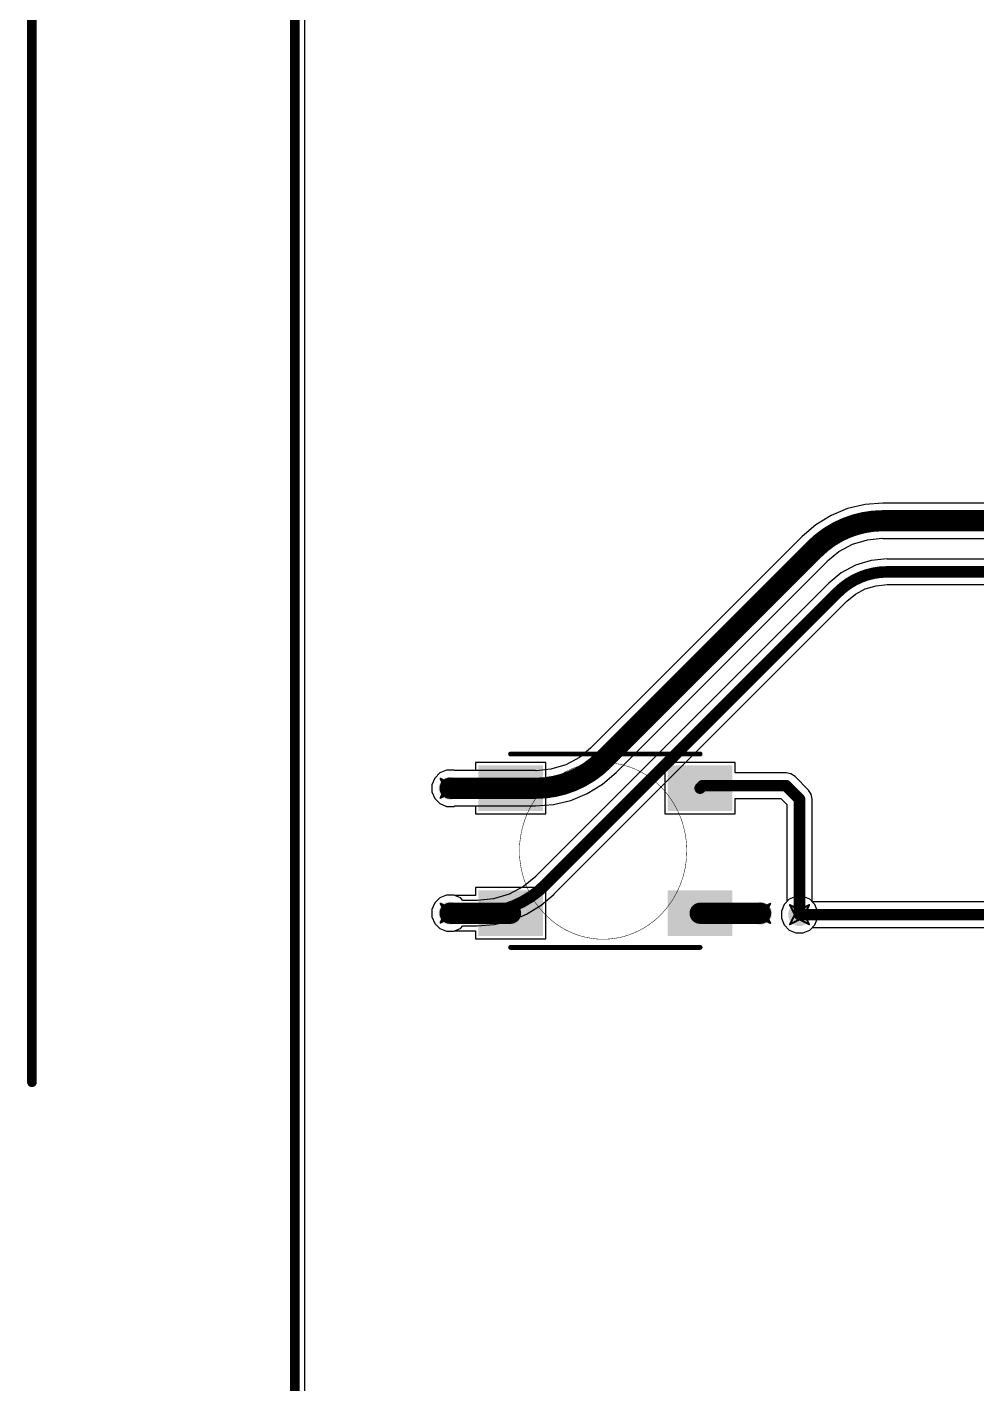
# Model space of a CAD drawing. Header units: inches. Extents: x -11 to 1110, y -7 to 455.
# Drawn here: x -7.06 to 17.99, y 215.13 to 250.92 of the extents above; entities that cross this region are included whole.
import ezdxf

# ---------------------------------------------------------------- set-up
doc = ezdxf.new("R2010")
doc.units = ezdxf.units.IN
for name, color, linetype in [('Board_outline', 216, 'Continuous'), ('Bottom Layer', 5, 'Continuous'), ('Drill Drawing', 1, 'Continuous'), ('Mechanical 1', 6, 'Continuous'), ('Mechanical 7', 56, 'Continuous'), ('Top Layer', 1, 'Continuous'), ('Top Overlay', 2, 'Continuous'), ('Top Paste', 8, 'Continuous'), ('Top Solder', 216, 'Continuous'), ('Via Holes', 16, 'Continuous')]:
    doc.layers.add(name, color=color, linetype=linetype)

msp = doc.modelspace()

# ---------------------------------------------------------------- hatches: boundary and pattern name
at = {"layer": 'Bottom Layer'}
h = msp.add_hatch(color=5, dxfattribs=at)
edge = h.paths.add_edge_path()
edge.add_arc((4.092, 230.842), 0.3, 0, 360)
h = msp.add_hatch(color=5, dxfattribs=at)
edge = h.paths.add_edge_path()
edge.add_arc((4.092, 227.549), 0.3, 0, 360)
h = msp.add_hatch(color=5, dxfattribs=at)
edge = h.paths.add_edge_path()
edge.add_arc((12.284, 227.542), 0.3, 0, 360)
h = msp.add_hatch(color=5, dxfattribs=at)
edge = h.paths.add_edge_path()
edge.add_arc((13.31, 227.508), 0.3, 0, 360)
at = {"layer": 'Top Layer'}
for points in [[(4.938, 231.345), (6.438, 231.345), (6.438, 230.345), (4.938, 230.345)], [(11.438, 230.345), (9.938, 230.345), (9.938, 231.345), (11.438, 231.345)], [(4.938, 228.045), (6.438, 228.045), (6.438, 227.045), (4.938, 227.045)], [(9.938, 228.045), (11.438, 228.045), (11.438, 227.045), (9.938, 227.045)]]:
    msp.add_hatch(color=1, dxfattribs=at).paths.add_polyline_path(points)
h = msp.add_hatch(color=1, dxfattribs=at)
edge = h.paths.add_edge_path()
edge.add_arc((4.092, 230.842), 0.3, 0, 360)
h = msp.add_hatch(color=1, dxfattribs=at)
edge = h.paths.add_edge_path()
edge.add_arc((4.092, 227.549), 0.3, 0, 360)
h = msp.add_hatch(color=1, dxfattribs=at)
edge = h.paths.add_edge_path()
edge.add_arc((12.284, 227.542), 0.3, 0, 360)
h = msp.add_hatch(color=1, dxfattribs=at)
edge = h.paths.add_edge_path()
edge.add_arc((13.31, 227.508), 0.3, 0, 360)
at = {"layer": 'Top Paste'}
for points in [[(4.938, 231.345), (6.438, 231.345), (6.438, 230.345), (4.938, 230.345)], [(11.438, 230.345), (9.938, 230.345), (9.938, 231.345), (11.438, 231.345)], [(4.938, 228.045), (6.438, 228.045), (6.438, 227.045), (4.938, 227.045)], [(9.938, 228.045), (11.438, 228.045), (11.438, 227.045), (9.938, 227.045)]]:
    msp.add_hatch(color=8, dxfattribs=at).paths.add_polyline_path(points)
at = {"layer": 'Top Solder'}
for points in [[(4.836, 231.447), (6.54, 231.447), (6.54, 230.244), (4.836, 230.244)], [(11.54, 230.244), (9.836, 230.244), (9.836, 231.447), (11.54, 231.447)], [(4.836, 228.147), (6.54, 228.147), (6.54, 226.944), (4.836, 226.944)], [(9.836, 228.147), (11.54, 228.147), (11.54, 226.944), (9.836, 226.944)]]:
    msp.add_hatch(color=216, dxfattribs=at).paths.add_polyline_path(points)
at = {"layer": 'Via Holes'}
h = msp.add_hatch(color=7, dxfattribs=at)
edge = h.paths.add_edge_path()
edge.add_arc((4.092, 230.842), 0.15, 0, 360)
h = msp.add_hatch(color=7, dxfattribs=at)
edge = h.paths.add_edge_path()
edge.add_arc((4.092, 227.549), 0.15, 0, 360)
h = msp.add_hatch(color=7, dxfattribs=at)
edge = h.paths.add_edge_path()
edge.add_arc((12.284, 227.542), 0.15, 0, 360)
h = msp.add_hatch(color=7, dxfattribs=at)
edge = h.paths.add_edge_path()
edge.add_arc((13.31, 227.508), 0.15, 0, 360)

# ---------------------------------------------------------------- linework, layer by layer
at = {"layer": 'Board_outline'}
msp.add_lwpolyline([(0, 0, 0.254, 0.254, 0), (0, 370, 0.254, 0.254, 0)], format="xyseb", dxfattribs=at)
at = {"layer": 'Bottom Layer'}
for p, q in [((0.259, 0.259), (0.259, 369.741)), ((15.507, 238.365), (15.037, 238.328)), ((18.898, 238.365), (15.507, 238.365)), ((15.507, 238.365), (15.507, 238.365)), ((14.142, 238.037), (13.74, 237.791)), ((14.578, 238.218), (14.142, 238.037)), ((15.037, 238.328), (14.578, 238.218)), ((13.74, 237.791), (13.381, 237.485)), ((13.381, 237.484), (7.812, 231.915)), ((13.381, 237.485), (13.381, 237.484)), ((13.381, 237.484), (13.381, 237.484)), ((14.351, 237.088), (14.711, 237.28)), ((14.711, 237.28), (15.101, 237.399)), ((15.101, 237.399), (15.486, 237.437)), ((15.486, 237.437), (15.507, 237.432)), ((15.507, 237.432), (18.898, 237.432)), ((14.052, 236.843), (14.351, 237.088)), ((8.472, 231.256), (14.04, 236.825)), ((14.04, 236.825), (14.052, 236.843)), ((14.787, 236.725), (14.41, 236.523)), ((15.196, 236.849), (14.787, 236.725)), ((15.621, 236.891), (15.196, 236.849)), ((15.621, 236.887), (15.621, 236.891)), ((20.378, 236.887), (15.621, 236.887)), ((14.082, 236.249), (6.363, 228.531)), ((14.41, 236.523), (14.079, 236.252)), ((14.079, 236.252), (14.082, 236.249)), ((15.045, 236.1), (15.328, 236.186)), ((15.328, 236.186), (15.618, 236.214)), ((15.618, 236.214), (15.621, 236.214)), ((15.621, 236.214), (20.378, 236.214)), ((14.56, 235.776), (14.785, 235.961)), ((14.785, 235.961), (15.045, 236.1)), ((6.839, 228.054), (14.558, 235.773)), ((14.558, 235.773), (14.56, 235.776)), ((7.8, 231.897), (7.502, 231.652)), ((7.812, 231.915), (7.8, 231.897)), ((7.502, 231.652), (7.142, 231.46)), ((3.822, 231.247), (3.687, 231.112)), ((3.997, 231.32), (3.822, 231.247)), ((4.187, 231.32), (3.997, 231.32)), ((4.216, 231.308), (4.187, 231.32)), ((6.346, 231.308), (4.216, 231.308)), ((6.367, 231.304), (6.346, 231.308)), ((6.752, 231.342), (6.367, 231.304)), ((7.142, 231.46), (6.752, 231.342)), ((8.113, 230.95), (8.472, 231.256)), ((8.472, 231.256), (8.472, 231.256)), ((3.687, 231.112), (3.615, 230.937)), ((3.615, 230.937), (3.615, 230.747)), ((7.711, 230.703), (8.113, 230.95)), ((3.615, 230.747), (3.687, 230.571)), ((3.687, 230.571), (3.822, 230.437)), ((6.816, 230.412), (7.275, 230.522)), ((7.275, 230.522), (7.711, 230.703)), ((3.822, 230.437), (3.997, 230.364)), ((3.997, 230.364), (4.187, 230.364)), ((4.187, 230.364), (4.216, 230.376)), ((4.216, 230.376), (6.346, 230.376)), ((6.346, 230.375), (6.816, 230.412)), ((6.346, 230.376), (6.346, 230.375)), ((6.355, 228.518), (6.032, 228.253)), ((6.363, 228.531), (6.355, 228.518)), ((3.822, 227.954), (3.687, 227.819)), ((3.997, 228.026), (3.822, 227.954)), ((4.187, 228.026), (3.997, 228.026)), ((4.363, 227.954), (4.187, 228.026)), ((4.431, 227.885), (4.363, 227.954)), ((5.65, 228.049), (5.236, 227.923)), ((6.032, 228.253), (5.65, 228.049)), ((6.498, 227.759), (6.841, 228.053)), ((6.841, 228.053), (6.839, 228.054)), ((13.215, 227.986), (13.039, 227.913)), ((13.405, 227.986), (13.215, 227.986)), ((13.58, 227.913), (13.405, 227.986)), ((3.687, 227.819), (3.615, 227.644)), ((3.615, 227.644), (3.615, 227.454)), ((4.805, 227.885), (4.431, 227.885)), ((4.82, 227.882), (4.805, 227.885)), ((5.236, 227.923), (4.82, 227.882)), ((6.112, 227.523), (6.498, 227.759)), ((12.905, 227.778), (12.832, 227.603)), ((12.832, 227.603), (12.832, 227.413)), ((13.039, 227.913), (12.905, 227.778)), ((13.649, 227.844), (13.58, 227.913)), ((110.16, 227.844), (13.649, 227.844)), ((3.615, 227.454), (3.687, 227.278)), ((3.687, 227.278), (3.822, 227.144)), ((4.805, 227.21), (5.256, 227.245)), ((5.256, 227.245), (5.695, 227.35)), ((5.695, 227.35), (6.112, 227.523)), ((12.832, 227.413), (12.905, 227.237)), ((12.905, 227.237), (13.039, 227.103)), ((3.822, 227.144), (3.997, 227.071)), ((3.997, 227.071), (4.187, 227.071)), ((4.187, 227.071), (4.363, 227.144)), ((4.363, 227.144), (4.431, 227.212)), ((4.431, 227.212), (4.805, 227.212)), ((4.805, 227.212), (4.805, 227.21)), ((13.039, 227.103), (13.215, 227.03)), ((13.215, 227.03), (13.405, 227.03)), ((13.405, 227.03), (13.58, 227.103)), ((13.58, 227.103), (13.649, 227.171)), ((13.649, 227.171), (110.02, 227.171))]:
    msp.add_line(p, q, dxfattribs=at)
for points in [[(13.711, 237.155, 0.559, 0.559, -0.198912), (15.507, 237.899, 0.559, 0.559, 0)], [(15.507, 237.899, 0.559, 0.559, 0), (19.021, 237.899, 0.559, 0.559, 0)], [(8.142, 231.586, 0.559, 0.559, 0), (13.711, 237.155, 0.559, 0.559, 0)], [(14.32, 236.011, 0.305, 0.305, -0.198912), (15.621, 236.55, 0.305, 0.305, 0)], [(15.621, 236.55, 0.305, 0.305, 0), (20.378, 236.55, 0.305, 0.305, 0)], [(6.601, 228.293, 0.305, 0.305, 0), (14.32, 236.011, 0.305, 0.305, 0)], [(8.142, 231.586, 0.559, 0.559, -0.198912), (6.346, 230.842, 0.559, 0.559, 0)], [(4.092, 230.842, 0.559, 0.559, 0), (6.346, 230.842, 0.559, 0.559, 0)], [(6.601, 228.293, 0.305, 0.305, -0.198912), (4.805, 227.549, 0.305, 0.305, 0)], [(4.092, 227.549, 0.305, 0.305, 0), (4.805, 227.549, 0.305, 0.305, 0)], [(13.31, 227.508, 0.305, 0.305, 0), (110.16, 227.508, 0.305, 0.305, 0)]]:
    msp.add_lwpolyline(points, format="xyseb", dxfattribs=at)
for points in [[(15.367, 237.899, 0.279, 0.279, 1), (15.647, 237.899, 0.279, 0.279, 1)], [(15.367, 237.899, 0.279, 0.279, 1), (15.647, 237.899, 0.279, 0.279, 1)], [(13.571, 237.155, 0.279, 0.279, 1), (13.851, 237.155, 0.279, 0.279, 1)], [(13.571, 237.155, 0.279, 0.279, 1), (13.851, 237.155, 0.279, 0.279, 1)], [(15.545, 236.55, 0.152, 0.152, 1), (15.697, 236.55, 0.152, 0.152, 1)], [(15.545, 236.55, 0.152, 0.152, 1), (15.697, 236.55, 0.152, 0.152, 1)], [(14.244, 236.011, 0.152, 0.152, 1), (14.396, 236.011, 0.152, 0.152, 1)], [(14.244, 236.011, 0.152, 0.152, 1), (14.396, 236.011, 0.152, 0.152, 1)], [(8.002, 231.586, 0.279, 0.279, 1), (8.282, 231.586, 0.279, 0.279, 1)], [(8.002, 231.586, 0.279, 0.279, 1), (8.282, 231.586, 0.279, 0.279, 1)], [(3.953, 230.842, 0.279, 0.279, 1), (4.232, 230.842, 0.279, 0.279, 1)], [(6.206, 230.842, 0.279, 0.279, 1), (6.486, 230.842, 0.279, 0.279, 1)], [(6.206, 230.842, 0.279, 0.279, 1), (6.486, 230.842, 0.279, 0.279, 1)], [(6.525, 228.293, 0.152, 0.152, 1), (6.678, 228.293, 0.152, 0.152, 1)], [(6.525, 228.293, 0.152, 0.152, 1), (6.678, 228.293, 0.152, 0.152, 1)], [(4.016, 227.549, 0.152, 0.152, 1), (4.169, 227.549, 0.152, 0.152, 1)], [(4.729, 227.549, 0.152, 0.152, 1), (4.881, 227.549, 0.152, 0.152, 1)], [(4.729, 227.549, 0.152, 0.152, 1), (4.881, 227.549, 0.152, 0.152, 1)], [(13.233, 227.508, 0.152, 0.152, 1), (13.386, 227.508, 0.152, 0.152, 1)]]:
    msp.add_lwpolyline(points, format="xyseb", close=True, dxfattribs=at)
at = {"layer": 'Drill Drawing'}
for points in [[(3.838, 231.096, 0.0508, 0.0508, 0), (4.092, 230.969, 0.0508, 0.0508, 0)], [(3.838, 231.096, 0.0508, 0.0508, 0), (3.965, 230.842, 0.0508, 0.0508, 0)], [(3.838, 230.588, 0.0508, 0.0508, 0), (3.965, 230.842, 0.0508, 0.0508, 0)], [(4.092, 230.969, 0.0508, 0.0508, 0), (4.346, 231.096, 0.0508, 0.0508, 0)], [(4.219, 230.842, 0.0508, 0.0508, 0), (4.346, 231.096, 0.0508, 0.0508, 0)], [(4.219, 230.842, 0.0508, 0.0508, 0), (4.346, 230.588, 0.0508, 0.0508, 0)], [(3.838, 230.588, 0.0508, 0.0508, 0), (4.092, 230.715, 0.0508, 0.0508, 0)], [(4.092, 230.715, 0.0508, 0.0508, 0), (4.346, 230.588, 0.0508, 0.0508, 0)], [(3.838, 227.803, 0.0508, 0.0508, 0), (4.092, 227.676, 0.0508, 0.0508, 0)], [(3.838, 227.803, 0.0508, 0.0508, 0), (3.965, 227.549, 0.0508, 0.0508, 0)], [(4.092, 227.676, 0.0508, 0.0508, 0), (4.346, 227.803, 0.0508, 0.0508, 0)], [(4.219, 227.549, 0.0508, 0.0508, 0), (4.346, 227.803, 0.0508, 0.0508, 0)], [(12.03, 227.796, 0.0508, 0.0508, 0), (12.284, 227.669, 0.0508, 0.0508, 0)], [(12.03, 227.796, 0.0508, 0.0508, 0), (12.157, 227.542, 0.0508, 0.0508, 0)], [(12.284, 227.669, 0.0508, 0.0508, 0), (12.538, 227.796, 0.0508, 0.0508, 0)], [(12.411, 227.542, 0.0508, 0.0508, 0), (12.538, 227.796, 0.0508, 0.0508, 0)], [(13.056, 227.762, 0.0508, 0.0508, 0), (13.31, 227.635, 0.0508, 0.0508, 0)], [(13.056, 227.762, 0.0508, 0.0508, 0), (13.183, 227.508, 0.0508, 0.0508, 0)], [(13.31, 227.635, 0.0508, 0.0508, 0), (13.564, 227.762, 0.0508, 0.0508, 0)], [(13.437, 227.508, 0.0508, 0.0508, 0), (13.564, 227.762, 0.0508, 0.0508, 0)], [(3.838, 227.295, 0.0508, 0.0508, 0), (3.965, 227.549, 0.0508, 0.0508, 0)], [(3.838, 227.295, 0.0508, 0.0508, 0), (4.092, 227.422, 0.0508, 0.0508, 0)], [(4.092, 227.422, 0.0508, 0.0508, 0), (4.346, 227.295, 0.0508, 0.0508, 0)], [(4.219, 227.549, 0.0508, 0.0508, 0), (4.346, 227.295, 0.0508, 0.0508, 0)], [(12.03, 227.288, 0.0508, 0.0508, 0), (12.157, 227.542, 0.0508, 0.0508, 0)], [(12.03, 227.288, 0.0508, 0.0508, 0), (12.284, 227.415, 0.0508, 0.0508, 0)], [(12.284, 227.415, 0.0508, 0.0508, 0), (12.538, 227.288, 0.0508, 0.0508, 0)], [(12.411, 227.542, 0.0508, 0.0508, 0), (12.538, 227.288, 0.0508, 0.0508, 0)], [(13.056, 227.254, 0.0508, 0.0508, 0), (13.183, 227.508, 0.0508, 0.0508, 0)], [(13.056, 227.254, 0.0508, 0.0508, 0), (13.31, 227.381, 0.0508, 0.0508, 0)], [(13.31, 227.381, 0.0508, 0.0508, 0), (13.564, 227.254, 0.0508, 0.0508, 0)], [(13.437, 227.508, 0.0508, 0.0508, 0), (13.564, 227.254, 0.0508, 0.0508, 0)]]:
    msp.add_lwpolyline(points, format="xyseb", dxfattribs=at)
for points in [[(3.826, 231.096, 0.0254, 0.0254, 1), (3.851, 231.096, 0.0254, 0.0254, 1)], [(3.826, 231.096, 0.0254, 0.0254, 1), (3.851, 231.096, 0.0254, 0.0254, 1)], [(3.953, 230.842, 0.0254, 0.0254, 1), (3.978, 230.842, 0.0254, 0.0254, 1)], [(3.953, 230.842, 0.0254, 0.0254, 1), (3.978, 230.842, 0.0254, 0.0254, 1)], [(4.08, 230.969, 0.0254, 0.0254, 1), (4.105, 230.969, 0.0254, 0.0254, 1)], [(4.08, 230.969, 0.0254, 0.0254, 1), (4.105, 230.969, 0.0254, 0.0254, 1)], [(4.207, 230.842, 0.0254, 0.0254, 1), (4.232, 230.842, 0.0254, 0.0254, 1)], [(4.207, 230.842, 0.0254, 0.0254, 1), (4.232, 230.842, 0.0254, 0.0254, 1)], [(4.334, 231.096, 0.0254, 0.0254, 1), (4.359, 231.096, 0.0254, 0.0254, 1)], [(4.334, 231.096, 0.0254, 0.0254, 1), (4.359, 231.096, 0.0254, 0.0254, 1)], [(3.826, 230.588, 0.0254, 0.0254, 1), (3.851, 230.588, 0.0254, 0.0254, 1)], [(3.826, 230.588, 0.0254, 0.0254, 1), (3.851, 230.588, 0.0254, 0.0254, 1)], [(4.08, 230.715, 0.0254, 0.0254, 1), (4.105, 230.715, 0.0254, 0.0254, 1)], [(4.08, 230.715, 0.0254, 0.0254, 1), (4.105, 230.715, 0.0254, 0.0254, 1)], [(4.334, 230.588, 0.0254, 0.0254, 1), (4.359, 230.588, 0.0254, 0.0254, 1)], [(4.334, 230.588, 0.0254, 0.0254, 1), (4.359, 230.588, 0.0254, 0.0254, 1)], [(3.826, 227.803, 0.0254, 0.0254, 1), (3.851, 227.803, 0.0254, 0.0254, 1)], [(3.826, 227.803, 0.0254, 0.0254, 1), (3.851, 227.803, 0.0254, 0.0254, 1)], [(4.08, 227.676, 0.0254, 0.0254, 1), (4.105, 227.676, 0.0254, 0.0254, 1)], [(4.08, 227.676, 0.0254, 0.0254, 1), (4.105, 227.676, 0.0254, 0.0254, 1)], [(4.334, 227.803, 0.0254, 0.0254, 1), (4.359, 227.803, 0.0254, 0.0254, 1)], [(4.334, 227.803, 0.0254, 0.0254, 1), (4.359, 227.803, 0.0254, 0.0254, 1)], [(12.017, 227.796, 0.0254, 0.0254, 1), (12.042, 227.796, 0.0254, 0.0254, 1)], [(12.017, 227.796, 0.0254, 0.0254, 1), (12.042, 227.796, 0.0254, 0.0254, 1)], [(12.271, 227.669, 0.0254, 0.0254, 1), (12.296, 227.669, 0.0254, 0.0254, 1)], [(12.271, 227.669, 0.0254, 0.0254, 1), (12.296, 227.669, 0.0254, 0.0254, 1)], [(12.525, 227.796, 0.0254, 0.0254, 1), (12.55, 227.796, 0.0254, 0.0254, 1)], [(12.525, 227.796, 0.0254, 0.0254, 1), (12.55, 227.796, 0.0254, 0.0254, 1)], [(13.043, 227.762, 0.0254, 0.0254, 1), (13.068, 227.762, 0.0254, 0.0254, 1)], [(13.043, 227.762, 0.0254, 0.0254, 1), (13.068, 227.762, 0.0254, 0.0254, 1)], [(13.297, 227.635, 0.0254, 0.0254, 1), (13.322, 227.635, 0.0254, 0.0254, 1)], [(13.297, 227.635, 0.0254, 0.0254, 1), (13.322, 227.635, 0.0254, 0.0254, 1)], [(13.551, 227.762, 0.0254, 0.0254, 1), (13.576, 227.762, 0.0254, 0.0254, 1)], [(13.551, 227.762, 0.0254, 0.0254, 1), (13.576, 227.762, 0.0254, 0.0254, 1)], [(3.826, 227.295, 0.0254, 0.0254, 1), (3.851, 227.295, 0.0254, 0.0254, 1)], [(3.826, 227.295, 0.0254, 0.0254, 1), (3.851, 227.295, 0.0254, 0.0254, 1)], [(3.953, 227.549, 0.0254, 0.0254, 1), (3.978, 227.549, 0.0254, 0.0254, 1)], [(3.953, 227.549, 0.0254, 0.0254, 1), (3.978, 227.549, 0.0254, 0.0254, 1)], [(4.08, 227.422, 0.0254, 0.0254, 1), (4.105, 227.422, 0.0254, 0.0254, 1)], [(4.08, 227.422, 0.0254, 0.0254, 1), (4.105, 227.422, 0.0254, 0.0254, 1)], [(4.207, 227.549, 0.0254, 0.0254, 1), (4.232, 227.549, 0.0254, 0.0254, 1)], [(4.207, 227.549, 0.0254, 0.0254, 1), (4.232, 227.549, 0.0254, 0.0254, 1)], [(4.334, 227.295, 0.0254, 0.0254, 1), (4.359, 227.295, 0.0254, 0.0254, 1)], [(4.334, 227.295, 0.0254, 0.0254, 1), (4.359, 227.295, 0.0254, 0.0254, 1)], [(12.017, 227.288, 0.0254, 0.0254, 1), (12.042, 227.288, 0.0254, 0.0254, 1)], [(12.017, 227.288, 0.0254, 0.0254, 1), (12.042, 227.288, 0.0254, 0.0254, 1)], [(12.144, 227.542, 0.0254, 0.0254, 1), (12.169, 227.542, 0.0254, 0.0254, 1)], [(12.144, 227.542, 0.0254, 0.0254, 1), (12.169, 227.542, 0.0254, 0.0254, 1)], [(12.271, 227.415, 0.0254, 0.0254, 1), (12.296, 227.415, 0.0254, 0.0254, 1)], [(12.271, 227.415, 0.0254, 0.0254, 1), (12.296, 227.415, 0.0254, 0.0254, 1)], [(12.398, 227.542, 0.0254, 0.0254, 1), (12.423, 227.542, 0.0254, 0.0254, 1)], [(12.398, 227.542, 0.0254, 0.0254, 1), (12.423, 227.542, 0.0254, 0.0254, 1)], [(12.525, 227.288, 0.0254, 0.0254, 1), (12.55, 227.288, 0.0254, 0.0254, 1)], [(12.525, 227.288, 0.0254, 0.0254, 1), (12.55, 227.288, 0.0254, 0.0254, 1)], [(13.043, 227.254, 0.0254, 0.0254, 1), (13.068, 227.254, 0.0254, 0.0254, 1)], [(13.043, 227.254, 0.0254, 0.0254, 1), (13.068, 227.254, 0.0254, 0.0254, 1)], [(13.17, 227.508, 0.0254, 0.0254, 1), (13.195, 227.508, 0.0254, 0.0254, 1)], [(13.17, 227.508, 0.0254, 0.0254, 1), (13.195, 227.508, 0.0254, 0.0254, 1)], [(13.297, 227.381, 0.0254, 0.0254, 1), (13.322, 227.381, 0.0254, 0.0254, 1)], [(13.297, 227.381, 0.0254, 0.0254, 1), (13.322, 227.381, 0.0254, 0.0254, 1)], [(13.424, 227.508, 0.0254, 0.0254, 1), (13.449, 227.508, 0.0254, 0.0254, 1)], [(13.424, 227.508, 0.0254, 0.0254, 1), (13.449, 227.508, 0.0254, 0.0254, 1)], [(13.551, 227.254, 0.0254, 0.0254, 1), (13.576, 227.254, 0.0254, 0.0254, 1)], [(13.551, 227.254, 0.0254, 0.0254, 1), (13.576, 227.254, 0.0254, 0.0254, 1)]]:
    msp.add_lwpolyline(points, format="xyseb", close=True, dxfattribs=at)
at = {"layer": 'Mechanical 1'}
msp.add_lwpolyline([(-6.937, 223.088, 0.254, 0.254, 0), (-6.937, 370, 0.254, 0.254, 0)], format="xyseb", dxfattribs=at)
msp.add_lwpolyline([(-7, 223.088, 0.127, 0.127, 1), (-6.873, 223.088, 0.127, 0.127, 1)], format="xyseb", close=True, dxfattribs=at)
at = {"layer": 'Mechanical 7'}
for points in [[(7.699, 231.479, 0.0127, 0.0127, -0.104498), (8.559, 231.479, 0.0127, 0.0127, 0)], [(6.903, 231.132, 0.0127, 0.0127, -0.02119), (7.051, 231.227, 0.0127, 0.0127, 0)], [(7.051, 231.227, 0.0127, 0.0127, -0.018444), (7.206, 231.31, 0.0127, 0.0127, 0)], [(7.206, 231.31, 0.0127, 0.0127, -0.008394), (7.285, 231.348, 0.0127, 0.0127, 0)], [(7.285, 231.348, 0.0127, 0.0127, -0.043468), (7.656, 231.47, 0.0127, 0.0127, 0)], [(7.656, 231.47, 0.0127, 0.0127, -0.005174), (7.699, 231.479, 0.0127, 0.0127, 0)], [(8.559, 231.479, 0.0127, 0.0127, -0.048631), (8.972, 231.348, 0.0127, 0.0127, 0)], [(8.972, 231.348, 0.0127, 0.0127, -0.045465), (9.355, 231.132, 0.0127, 0.0127, 0)], [(6.295, 230.486, 0.0127, 0.0127, -0.051056), (6.569, 230.842, 0.0127, 0.0127, 0)], [(6.569, 230.842, 0.0127, 0.0127, -0.025109), (6.73, 230.995, 0.0127, 0.0127, 0)], [(6.73, 230.995, 0.0127, 0.0127, -0.012987), (6.832, 231.079, 0.0127, 0.0127, 0)], [(6.832, 231.079, 0.0127, 0.0127, -0.007829), (6.903, 231.132, 0.0127, 0.0127, 0)], [(9.355, 231.132, 0.0127, 0.0127, -0.016316), (9.494, 231.024, 0.0127, 0.0127, 0)], [(9.494, 231.024, 0.0127, 0.0127, -0.014014), (9.594, 230.936, 0.0127, 0.0127, 0)], [(9.594, 230.936, 0.0127, 0.0127, -0.015591), (9.689, 230.842, 0.0127, 0.0127, 0)], [(9.689, 230.842, 0.0127, 0.0127, -0.051056), (9.963, 230.486, 0.0127, 0.0127, 0)], [(6.205, 230.331, 0.0127, 0.0127, -0.019079), (6.295, 230.486, 0.0127, 0.0127, 0)], [(9.963, 230.486, 0.0127, 0.0127, -0.028065), (10.094, 230.251, 0.0127, 0.0127, 0)], [(6.091, 230.085, 0.0127, 0.0127, -0.025937), (6.205, 230.331, 0.0127, 0.0127, 0)], [(10.094, 230.251, 0.0127, 0.0127, -0.016954), (10.167, 230.085, 0.0127, 0.0127, 0)], [(5.966, 229.648, 0.0127, 0.0127, -0.040341), (6.075, 230.043, 0.0127, 0.0127, 0)], [(6.075, 230.043, 0.0127, 0.0127, 0), (6.091, 230.085, 0.0127, 0.0127, 0)], [(10.167, 230.085, 0.0127, 0.0127, -0.035023), (10.273, 229.738, 0.0127, 0.0127, 0)], [(10.273, 229.738, 0.0127, 0.0127, -0.009506), (10.292, 229.648, 0.0127, 0.0127, 0)], [(5.925, 229.33, 0.0127, 0.0127, -0.014019), (5.938, 229.467, 0.0127, 0.0127, 0)], [(5.938, 229.467, 0.0127, 0.0127, -0.016473), (5.966, 229.648, 0.0127, 0.0127, 0)], [(10.292, 229.648, 0.0127, 0.0127, -0.020931), (10.325, 229.421, 0.0127, 0.0127, 0)], [(10.325, 229.421, 0.0127, 0.0127, -0.014633), (10.335, 229.284, 0.0127, 0.0127, 0)], [(5.921, 229.194, 0.0127, 0.0127, -0.016068), (5.925, 229.33, 0.0127, 0.0127, 0)], [(5.925, 229.057, 0.0127, 0.0127, -0.016042), (5.921, 229.194, 0.0127, 0.0127, 0)], [(5.933, 228.965, 0.0127, 0.0127, -0.009594), (5.925, 229.057, 0.0127, 0.0127, 0)], [(10.337, 229.194, 0.0127, 0.0127, -0.189471), (9.689, 227.546, 0.0127, 0.0127, 0)], [(10.335, 229.284, 0.0127, 0.0127, -0.010978), (10.337, 229.194, 0.0127, 0.0127, 0)], [(5.944, 228.873, 0.0127, 0.0127, -0.008712), (5.933, 228.965, 0.0127, 0.0127, 0)], [(5.966, 228.736, 0.0127, 0.0127, -0.011434), (5.944, 228.873, 0.0127, 0.0127, 0)], [(5.985, 228.648, 0.0127, 0.0127, -0.009334), (5.966, 228.736, 0.0127, 0.0127, 0)], [(6.091, 228.302, 0.0127, 0.0127, -0.034055), (5.985, 228.648, 0.0127, 0.0127, 0)], [(6.145, 228.177, 0.0127, 0.0127, -0.011665), (6.091, 228.302, 0.0127, 0.0127, 0)], [(6.205, 228.055, 0.0127, 0.0127, -0.013034), (6.145, 228.177, 0.0127, 0.0127, 0)], [(6.295, 227.899, 0.0127, 0.0127, -0.020062), (6.205, 228.055, 0.0127, 0.0127, 0)], [(6.344, 227.823, 0.0127, 0.0127, -0.011617), (6.295, 227.899, 0.0127, 0.0127, 0)], [(6.451, 227.679, 0.0127, 0.0127, -0.02134), (6.344, 227.823, 0.0127, 0.0127, 0)], [(6.569, 227.546, 0.0127, 0.0127, -0.01858), (6.451, 227.679, 0.0127, 0.0127, 0)], [(6.903, 227.255, 0.0127, 0.0127, -0.049057), (6.569, 227.546, 0.0127, 0.0127, 0)], [(7.013, 227.181, 0.0127, 0.0127, -0.018521), (6.903, 227.255, 0.0127, 0.0127, 0)], [(9.355, 227.255, 0.0127, 0.0127, -0.054435), (8.972, 227.04, 0.0127, 0.0127, 0)], [(9.689, 227.546, 0.0127, 0.0127, -0.049057), (9.355, 227.255, 0.0127, 0.0127, 0)], [(7.285, 227.04, 0.0127, 0.0127, -0.038388), (7.013, 227.181, 0.0127, 0.0127, 0)], [(7.699, 226.905, 0.0127, 0.0127, -0.05375), (7.285, 227.04, 0.0127, 0.0127, 0)], [(8.129, 226.86, 0.0127, 0.0127, -0.052213), (7.699, 226.905, 0.0127, 0.0127, 0)], [(8.559, 226.905, 0.0127, 0.0127, -0.052213), (8.129, 226.86, 0.0127, 0.0127, 0)], [(8.972, 227.04, 0.0127, 0.0127, -0.05375), (8.559, 226.905, 0.0127, 0.0127, 0)]]:
    msp.add_lwpolyline(points, format="xyseb", dxfattribs=at)
for points in [[(7.047, 231.227, 0.00635, 0.00635, 1), (7.054, 231.227, 0.00635, 0.00635, 1)], [(7.047, 231.227, 0.00635, 0.00635, 1), (7.054, 231.227, 0.00635, 0.00635, 1)], [(7.203, 231.31, 0.00635, 0.00635, 1), (7.209, 231.31, 0.00635, 0.00635, 1)], [(7.203, 231.31, 0.00635, 0.00635, 1), (7.209, 231.31, 0.00635, 0.00635, 1)], [(7.282, 231.348, 0.00635, 0.00635, 1), (7.289, 231.348, 0.00635, 0.00635, 1)], [(7.282, 231.348, 0.00635, 0.00635, 1), (7.289, 231.348, 0.00635, 0.00635, 1)], [(7.653, 231.47, 0.00635, 0.00635, 1), (7.659, 231.47, 0.00635, 0.00635, 1)], [(7.653, 231.47, 0.00635, 0.00635, 1), (7.659, 231.47, 0.00635, 0.00635, 1)], [(7.695, 231.479, 0.00635, 0.00635, 1), (7.702, 231.479, 0.00635, 0.00635, 1)], [(7.695, 231.479, 0.00635, 0.00635, 1), (7.702, 231.479, 0.00635, 0.00635, 1)], [(8.556, 231.479, 0.00635, 0.00635, 1), (8.563, 231.479, 0.00635, 0.00635, 1)], [(8.556, 231.479, 0.00635, 0.00635, 1), (8.563, 231.479, 0.00635, 0.00635, 1)], [(8.969, 231.348, 0.00635, 0.00635, 1), (8.976, 231.348, 0.00635, 0.00635, 1)], [(8.969, 231.348, 0.00635, 0.00635, 1), (8.976, 231.348, 0.00635, 0.00635, 1)], [(6.566, 230.842, 0.00635, 0.00635, 1), (6.572, 230.842, 0.00635, 0.00635, 1)], [(6.566, 230.842, 0.00635, 0.00635, 1), (6.572, 230.842, 0.00635, 0.00635, 1)], [(6.726, 230.995, 0.00635, 0.00635, 1), (6.733, 230.995, 0.00635, 0.00635, 1)], [(6.726, 230.995, 0.00635, 0.00635, 1), (6.733, 230.995, 0.00635, 0.00635, 1)], [(6.829, 231.079, 0.00635, 0.00635, 1), (6.836, 231.079, 0.00635, 0.00635, 1)], [(6.829, 231.079, 0.00635, 0.00635, 1), (6.836, 231.079, 0.00635, 0.00635, 1)], [(6.9, 231.132, 0.00635, 0.00635, 1), (6.906, 231.132, 0.00635, 0.00635, 1)], [(6.9, 231.132, 0.00635, 0.00635, 1), (6.906, 231.132, 0.00635, 0.00635, 1)], [(9.352, 231.132, 0.00635, 0.00635, 1), (9.358, 231.132, 0.00635, 0.00635, 1)], [(9.352, 231.132, 0.00635, 0.00635, 1), (9.358, 231.132, 0.00635, 0.00635, 1)], [(9.491, 231.024, 0.00635, 0.00635, 1), (9.498, 231.024, 0.00635, 0.00635, 1)], [(9.491, 231.024, 0.00635, 0.00635, 1), (9.498, 231.024, 0.00635, 0.00635, 1)], [(9.591, 230.936, 0.00635, 0.00635, 1), (9.597, 230.936, 0.00635, 0.00635, 1)], [(9.591, 230.936, 0.00635, 0.00635, 1), (9.597, 230.936, 0.00635, 0.00635, 1)], [(9.686, 230.842, 0.00635, 0.00635, 1), (9.692, 230.842, 0.00635, 0.00635, 1)], [(9.686, 230.842, 0.00635, 0.00635, 1), (9.692, 230.842, 0.00635, 0.00635, 1)], [(6.291, 230.486, 0.00635, 0.00635, 1), (6.298, 230.486, 0.00635, 0.00635, 1)], [(6.291, 230.486, 0.00635, 0.00635, 1), (6.298, 230.486, 0.00635, 0.00635, 1)], [(9.96, 230.486, 0.00635, 0.00635, 1), (9.967, 230.486, 0.00635, 0.00635, 1)], [(9.96, 230.486, 0.00635, 0.00635, 1), (9.967, 230.486, 0.00635, 0.00635, 1)], [(6.202, 230.331, 0.00635, 0.00635, 1), (6.208, 230.331, 0.00635, 0.00635, 1)], [(6.202, 230.331, 0.00635, 0.00635, 1), (6.208, 230.331, 0.00635, 0.00635, 1)], [(10.091, 230.251, 0.00635, 0.00635, 1), (10.097, 230.251, 0.00635, 0.00635, 1)], [(10.091, 230.251, 0.00635, 0.00635, 1), (10.097, 230.251, 0.00635, 0.00635, 1)], [(6.072, 230.043, 0.00635, 0.00635, 1), (6.078, 230.043, 0.00635, 0.00635, 1)], [(6.072, 230.043, 0.00635, 0.00635, 1), (6.078, 230.043, 0.00635, 0.00635, 1)], [(6.087, 230.085, 0.00635, 0.00635, 1), (6.094, 230.085, 0.00635, 0.00635, 1)], [(6.087, 230.085, 0.00635, 0.00635, 1), (6.094, 230.085, 0.00635, 0.00635, 1)], [(10.164, 230.085, 0.00635, 0.00635, 1), (10.17, 230.085, 0.00635, 0.00635, 1)], [(10.164, 230.085, 0.00635, 0.00635, 1), (10.17, 230.085, 0.00635, 0.00635, 1)], [(10.27, 229.738, 0.00635, 0.00635, 1), (10.276, 229.738, 0.00635, 0.00635, 1)], [(10.27, 229.738, 0.00635, 0.00635, 1), (10.276, 229.738, 0.00635, 0.00635, 1)], [(5.935, 229.467, 0.00635, 0.00635, 1), (5.941, 229.467, 0.00635, 0.00635, 1)], [(5.935, 229.467, 0.00635, 0.00635, 1), (5.941, 229.467, 0.00635, 0.00635, 1)], [(5.963, 229.648, 0.00635, 0.00635, 1), (5.969, 229.648, 0.00635, 0.00635, 1)], [(5.963, 229.648, 0.00635, 0.00635, 1), (5.969, 229.648, 0.00635, 0.00635, 1)], [(10.289, 229.648, 0.00635, 0.00635, 1), (10.295, 229.648, 0.00635, 0.00635, 1)], [(10.289, 229.648, 0.00635, 0.00635, 1), (10.295, 229.648, 0.00635, 0.00635, 1)], [(10.322, 229.421, 0.00635, 0.00635, 1), (10.328, 229.421, 0.00635, 0.00635, 1)], [(10.322, 229.421, 0.00635, 0.00635, 1), (10.328, 229.421, 0.00635, 0.00635, 1)], [(5.917, 229.194, 0.00635, 0.00635, 1), (5.924, 229.194, 0.00635, 0.00635, 1)], [(5.917, 229.194, 0.00635, 0.00635, 1), (5.924, 229.194, 0.00635, 0.00635, 1)], [(5.922, 229.33, 0.00635, 0.00635, 1), (5.928, 229.33, 0.00635, 0.00635, 1)], [(5.922, 229.33, 0.00635, 0.00635, 1), (5.928, 229.33, 0.00635, 0.00635, 1)], [(5.922, 229.057, 0.00635, 0.00635, 1), (5.928, 229.057, 0.00635, 0.00635, 1)], [(5.922, 229.057, 0.00635, 0.00635, 1), (5.928, 229.057, 0.00635, 0.00635, 1)], [(10.332, 229.284, 0.00635, 0.00635, 1), (10.338, 229.284, 0.00635, 0.00635, 1)], [(10.332, 229.284, 0.00635, 0.00635, 1), (10.338, 229.284, 0.00635, 0.00635, 1)], [(10.334, 229.194, 0.00635, 0.00635, 1), (10.341, 229.194, 0.00635, 0.00635, 1)], [(10.334, 229.194, 0.00635, 0.00635, 1), (10.341, 229.194, 0.00635, 0.00635, 1)], [(5.93, 228.965, 0.00635, 0.00635, 1), (5.936, 228.965, 0.00635, 0.00635, 1)], [(5.93, 228.965, 0.00635, 0.00635, 1), (5.936, 228.965, 0.00635, 0.00635, 1)], [(5.941, 228.873, 0.00635, 0.00635, 1), (5.947, 228.873, 0.00635, 0.00635, 1)], [(5.941, 228.873, 0.00635, 0.00635, 1), (5.947, 228.873, 0.00635, 0.00635, 1)], [(5.963, 228.736, 0.00635, 0.00635, 1), (5.969, 228.736, 0.00635, 0.00635, 1)], [(5.963, 228.736, 0.00635, 0.00635, 1), (5.969, 228.736, 0.00635, 0.00635, 1)], [(5.982, 228.648, 0.00635, 0.00635, 1), (5.988, 228.648, 0.00635, 0.00635, 1)], [(5.982, 228.648, 0.00635, 0.00635, 1), (5.988, 228.648, 0.00635, 0.00635, 1)], [(6.087, 228.302, 0.00635, 0.00635, 1), (6.094, 228.302, 0.00635, 0.00635, 1)], [(6.087, 228.302, 0.00635, 0.00635, 1), (6.094, 228.302, 0.00635, 0.00635, 1)], [(6.142, 228.177, 0.00635, 0.00635, 1), (6.148, 228.177, 0.00635, 0.00635, 1)], [(6.142, 228.177, 0.00635, 0.00635, 1), (6.148, 228.177, 0.00635, 0.00635, 1)], [(6.202, 228.055, 0.00635, 0.00635, 1), (6.208, 228.055, 0.00635, 0.00635, 1)], [(6.202, 228.055, 0.00635, 0.00635, 1), (6.208, 228.055, 0.00635, 0.00635, 1)], [(6.291, 227.899, 0.00635, 0.00635, 1), (6.298, 227.899, 0.00635, 0.00635, 1)], [(6.291, 227.899, 0.00635, 0.00635, 1), (6.298, 227.899, 0.00635, 0.00635, 1)], [(6.341, 227.823, 0.00635, 0.00635, 1), (6.347, 227.823, 0.00635, 0.00635, 1)], [(6.341, 227.823, 0.00635, 0.00635, 1), (6.347, 227.823, 0.00635, 0.00635, 1)], [(6.448, 227.679, 0.00635, 0.00635, 1), (6.454, 227.679, 0.00635, 0.00635, 1)], [(6.448, 227.679, 0.00635, 0.00635, 1), (6.454, 227.679, 0.00635, 0.00635, 1)], [(6.566, 227.546, 0.00635, 0.00635, 1), (6.572, 227.546, 0.00635, 0.00635, 1)], [(6.566, 227.546, 0.00635, 0.00635, 1), (6.572, 227.546, 0.00635, 0.00635, 1)], [(6.9, 227.255, 0.00635, 0.00635, 1), (6.906, 227.255, 0.00635, 0.00635, 1)], [(6.9, 227.255, 0.00635, 0.00635, 1), (6.906, 227.255, 0.00635, 0.00635, 1)], [(9.352, 227.255, 0.00635, 0.00635, 1), (9.358, 227.255, 0.00635, 0.00635, 1)], [(9.352, 227.255, 0.00635, 0.00635, 1), (9.358, 227.255, 0.00635, 0.00635, 1)], [(9.686, 227.546, 0.00635, 0.00635, 1), (9.692, 227.546, 0.00635, 0.00635, 1)], [(9.686, 227.546, 0.00635, 0.00635, 1), (9.692, 227.546, 0.00635, 0.00635, 1)], [(7.01, 227.181, 0.00635, 0.00635, 1), (7.016, 227.181, 0.00635, 0.00635, 1)], [(7.01, 227.181, 0.00635, 0.00635, 1), (7.016, 227.181, 0.00635, 0.00635, 1)], [(7.282, 227.04, 0.00635, 0.00635, 1), (7.289, 227.04, 0.00635, 0.00635, 1)], [(7.282, 227.04, 0.00635, 0.00635, 1), (7.289, 227.04, 0.00635, 0.00635, 1)], [(7.695, 226.905, 0.00635, 0.00635, 1), (7.702, 226.905, 0.00635, 0.00635, 1)], [(7.695, 226.905, 0.00635, 0.00635, 1), (7.702, 226.905, 0.00635, 0.00635, 1)], [(8.556, 226.905, 0.00635, 0.00635, 1), (8.563, 226.905, 0.00635, 0.00635, 1)], [(8.556, 226.905, 0.00635, 0.00635, 1), (8.563, 226.905, 0.00635, 0.00635, 1)], [(8.969, 227.04, 0.00635, 0.00635, 1), (8.976, 227.04, 0.00635, 0.00635, 1)], [(8.969, 227.04, 0.00635, 0.00635, 1), (8.976, 227.04, 0.00635, 0.00635, 1)], [(8.126, 226.86, 0.00635, 0.00635, 1), (8.132, 226.86, 0.00635, 0.00635, 1)], [(8.126, 226.86, 0.00635, 0.00635, 1), (8.132, 226.86, 0.00635, 0.00635, 1)]]:
    msp.add_lwpolyline(points, format="xyseb", close=True, dxfattribs=at)
at = {"layer": 'Top Layer'}
for p, q in [((0.259, 0.259), (0.259, 369.741)), ((3.822, 231.247), (3.687, 231.112)), ((3.997, 231.32), (3.822, 231.247)), ((4.187, 231.32), (3.997, 231.32)), ((4.207, 231.311), (4.187, 231.32)), ((4.76, 231.311), (4.207, 231.311)), ((6.616, 231.523), (4.76, 231.523)), ((4.76, 231.523), (4.76, 231.311)), ((6.616, 230.167), (6.616, 231.523)), ((11.616, 231.523), (9.76, 231.523)), ((9.76, 231.523), (9.76, 230.167)), ((11.616, 231.248), (11.616, 231.523)), ((12.954, 231.248), (11.616, 231.248)), ((13.083, 231.222), (12.954, 231.248)), ((13.192, 231.149), (13.083, 231.222)), ((3.687, 231.112), (3.615, 230.937)), ((3.615, 230.937), (3.615, 230.747)), ((13.548, 230.794), (13.192, 231.149)), ((3.615, 230.747), (3.687, 230.571)), ((3.687, 230.571), (3.822, 230.437)), ((11.616, 230.167), (11.616, 230.575)), ((11.616, 230.575), (12.815, 230.575)), ((12.815, 230.575), (12.973, 230.416)), ((13.621, 230.685), (13.548, 230.794)), ((13.646, 230.556), (13.621, 230.685)), ((13.646, 227.847), (13.646, 230.556)), ((3.822, 230.437), (3.997, 230.364)), ((3.997, 230.364), (4.187, 230.364)), ((4.187, 230.364), (4.224, 230.379)), ((4.224, 230.379), (4.76, 230.379)), ((4.76, 230.379), (4.76, 230.167)), ((4.76, 230.167), (6.616, 230.167)), ((9.76, 230.167), (11.616, 230.167)), ((12.973, 230.416), (12.973, 227.847)), ((3.822, 227.954), (3.687, 227.819)), ((3.997, 228.026), (3.822, 227.954)), ((4.187, 228.026), (3.997, 228.026)), ((4.224, 228.011), (4.187, 228.026)), ((4.76, 228.011), (4.224, 228.011)), ((6.616, 228.223), (4.76, 228.223)), ((4.76, 228.223), (4.76, 228.011)), ((6.616, 226.867), (6.616, 228.223)), ((3.687, 227.819), (3.615, 227.644)), ((3.615, 227.644), (3.615, 227.454)), ((12.905, 227.778), (12.832, 227.603)), ((12.832, 227.603), (12.832, 227.413)), ((12.973, 227.847), (12.905, 227.778)), ((13.715, 227.778), (13.646, 227.847)), ((13.787, 227.603), (13.715, 227.778)), ((13.787, 227.413), (13.787, 227.603)), ((3.615, 227.454), (3.687, 227.278)), ((3.687, 227.278), (3.822, 227.144)), ((12.832, 227.413), (12.905, 227.237)), ((12.905, 227.237), (13.039, 227.103)), ((13.58, 227.103), (13.715, 227.237)), ((13.715, 227.237), (13.787, 227.413)), ((3.822, 227.144), (3.997, 227.071)), ((3.997, 227.071), (4.187, 227.071)), ((4.187, 227.071), (4.207, 227.079)), ((4.207, 227.079), (4.76, 227.079)), ((4.76, 227.079), (4.76, 226.867)), ((13.039, 227.103), (13.215, 227.03)), ((13.215, 227.03), (13.405, 227.03)), ((13.405, 227.03), (13.58, 227.103)), ((4.76, 226.867), (6.616, 226.867))]:
    msp.add_line(p, q, dxfattribs=at)
for points in [[(4.092, 230.845, 0.559, 0.559, 0), (5.688, 230.845, 0.559, 0.559, 0)], [(10.688, 230.845, 0.305, 0.305, 0), (10.754, 230.911, 0.305, 0.305, 0)], [(10.754, 230.911, 0.305, 0.305, 0), (12.954, 230.911, 0.305, 0.305, 0)], [(12.954, 230.911, 0.305, 0.305, 0), (13.31, 230.556, 0.305, 0.305, 0)], [(13.31, 227.508, 0.305, 0.305, 0), (13.31, 230.556, 0.305, 0.305, 0)], [(4.092, 227.545, 0.559, 0.559, 0), (5.688, 227.545, 0.559, 0.559, 0)], [(10.688, 227.545, 0.559, 0.559, 0), (12.284, 227.545, 0.559, 0.559, 0)]]:
    msp.add_lwpolyline(points, format="xyseb", dxfattribs=at)
for points in [[(3.953, 230.845, 0.279, 0.279, 1), (4.232, 230.845, 0.279, 0.279, 1)], [(5.548, 230.845, 0.279, 0.279, 1), (5.828, 230.845, 0.279, 0.279, 1)], [(10.612, 230.845, 0.152, 0.152, 1), (10.764, 230.845, 0.152, 0.152, 1)], [(10.678, 230.911, 0.152, 0.152, 1), (10.83, 230.911, 0.152, 0.152, 1)], [(10.678, 230.911, 0.152, 0.152, 1), (10.83, 230.911, 0.152, 0.152, 1)], [(12.878, 230.911, 0.152, 0.152, 1), (13.03, 230.911, 0.152, 0.152, 1)], [(12.878, 230.911, 0.152, 0.152, 1), (13.03, 230.911, 0.152, 0.152, 1)], [(13.233, 230.556, 0.152, 0.152, 1), (13.386, 230.556, 0.152, 0.152, 1)], [(13.233, 230.556, 0.152, 0.152, 1), (13.386, 230.556, 0.152, 0.152, 1)], [(3.953, 227.545, 0.279, 0.279, 1), (4.232, 227.545, 0.279, 0.279, 1)], [(5.548, 227.545, 0.279, 0.279, 1), (5.828, 227.545, 0.279, 0.279, 1)], [(10.548, 227.545, 0.279, 0.279, 1), (10.828, 227.545, 0.279, 0.279, 1)], [(12.144, 227.545, 0.279, 0.279, 1), (12.423, 227.545, 0.279, 0.279, 1)], [(13.233, 227.508, 0.152, 0.152, 1), (13.386, 227.508, 0.152, 0.152, 1)]]:
    msp.add_lwpolyline(points, format="xyseb", close=True, dxfattribs=at)
at = {"layer": 'Top Overlay'}
for points in [[(5.688, 231.746, 0.127, 0.127, 0), (10.688, 231.746, 0.127, 0.127, 0)], [(4.632, 230.999, 0.254, 0.254, 0), (4.759, 230.872, 0.254, 0.254, 0)], [(4.632, 230.745, 0.254, 0.254, 0), (4.632, 230.999, 0.254, 0.254, 0)], [(4.632, 230.745, 0.254, 0.254, 0), (4.759, 230.872, 0.254, 0.254, 0)], [(5.688, 226.644, 0.127, 0.127, 0), (10.688, 226.644, 0.127, 0.127, 0)]]:
    msp.add_lwpolyline(points, format="xyseb", dxfattribs=at)
for points in [[(5.656, 231.746, 0.0635, 0.0635, 1), (5.72, 231.746, 0.0635, 0.0635, 1)], [(10.656, 231.746, 0.0635, 0.0635, 1), (10.72, 231.746, 0.0635, 0.0635, 1)], [(4.569, 230.999, 0.127, 0.127, 1), (4.696, 230.999, 0.127, 0.127, 1)], [(4.569, 230.999, 0.127, 0.127, 1), (4.696, 230.999, 0.127, 0.127, 1)], [(4.569, 230.745, 0.127, 0.127, 1), (4.696, 230.745, 0.127, 0.127, 1)], [(4.569, 230.745, 0.127, 0.127, 1), (4.696, 230.745, 0.127, 0.127, 1)], [(4.696, 230.872, 0.127, 0.127, 1), (4.823, 230.872, 0.127, 0.127, 1)], [(4.696, 230.872, 0.127, 0.127, 1), (4.823, 230.872, 0.127, 0.127, 1)], [(5.656, 226.644, 0.0635, 0.0635, 1), (5.72, 226.644, 0.0635, 0.0635, 1)], [(10.656, 226.644, 0.0635, 0.0635, 1), (10.72, 226.644, 0.0635, 0.0635, 1)]]:
    msp.add_lwpolyline(points, format="xyseb", close=True, dxfattribs=at)

doc.saveas('drawing.dxf')
